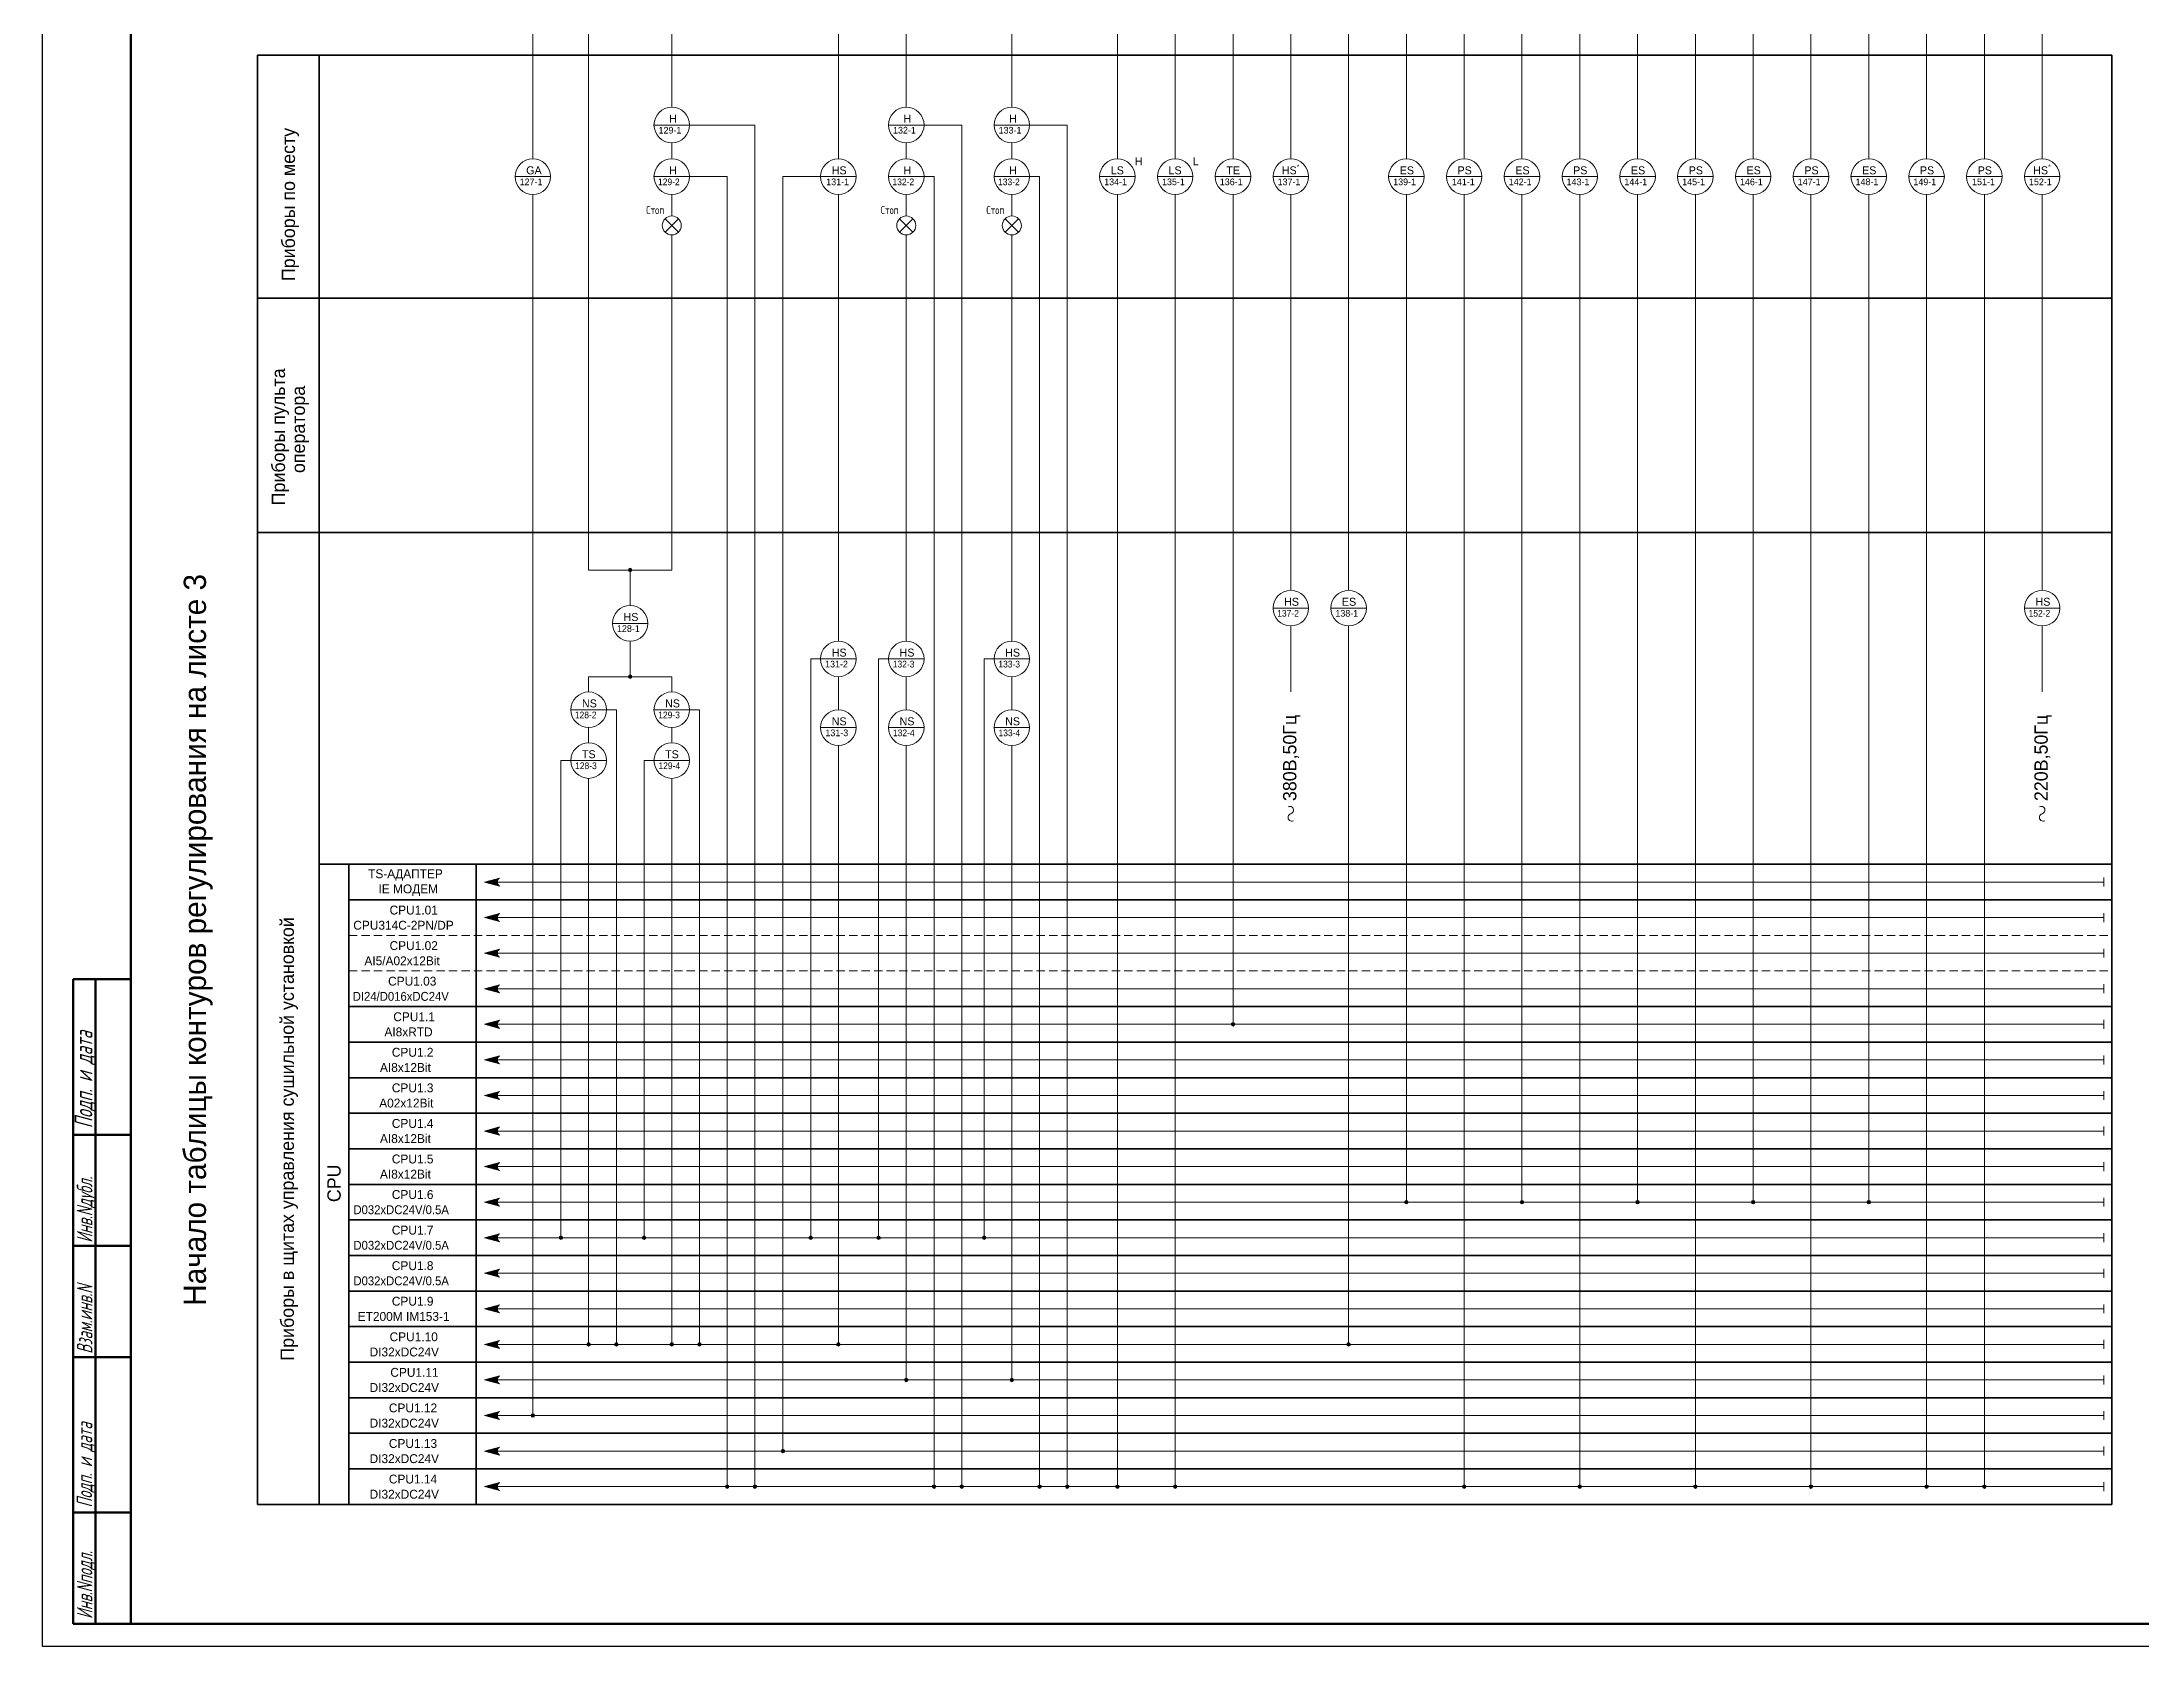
# Model space of a CAD drawing. Header units: millimetres. Extents: x 294 to 6216, y -3442 to 2720.
# Drawn here: x 4058 to 4530.3, y 1469.7 to 1830.5 of the extents above; entities that cross this region are included whole.
import ezdxf

# ---------------------------------------------------------------- set-up
doc = ezdxf.new("R2010")
doc.units = ezdxf.units.MM
doc.header["$LTSCALE"] = 15
doc.linetypes.add('HIDDEN2', pattern=[0.1875, 0.125, -0.0625])
doc.layers.add('0.35 TEXT', color=7, linetype='Continuous', lineweight=35)
doc.layers.add('LWT 0.6', color=7, linetype='Continuous', lineweight=50)
doc.styles.add('33', font='gost.shx', dxfattribs={"width": 0.75, "oblique": 15, "height": 2.5})
doc.styles.add('34', font='gost.shx', dxfattribs={"width": 0.75, "oblique": 15, "height": 3.5})

msp = doc.modelspace()

# ---------------------------------------------------------------- hatches: boundary and pattern name
at = {"lineweight": 13}
h = msp.add_hatch(color=256, dxfattribs=at)
h.paths.add_polyline_path([(4190.668, 1711.756), (4189.863, 1711.756, 1)])
h.paths.add_polyline_path([(4190.266, 1712.159), (4190.266, 1711.756), (4190.668, 1711.756, 0.4142136)])
h.paths.add_polyline_path([(4190.266, 1712.159, 0.4142136), (4189.863, 1711.756), (4190.266, 1711.756)])
h = msp.add_hatch(color=256, dxfattribs=at)
h.paths.add_polyline_path([(4190.668, 1687.756), (4189.863, 1687.756, 1)])
h.paths.add_polyline_path([(4190.266, 1688.159), (4190.266, 1687.756), (4190.668, 1687.756, 0.4142136)])
h.paths.add_polyline_path([(4190.266, 1688.159, 0.4142136), (4189.863, 1687.756), (4190.266, 1687.756)])
h = msp.add_hatch(color=256, dxfattribs=at)
h.dxf.hatch_style = 1
h.paths.add_polyline_path([(4157.485, 1641.553), (4160.854, 1640.65, -0.4958839), (4160.854, 1642.456)])
h = msp.add_hatch(color=256, dxfattribs=at)
h.dxf.hatch_style = 1
h.paths.add_polyline_path([(4157.485, 1633.553), (4160.854, 1632.65, -0.4958839), (4160.854, 1634.456)])
h = msp.add_hatch(color=256, dxfattribs=at)
h.dxf.hatch_style = 1
h.paths.add_polyline_path([(4157.485, 1625.553), (4160.854, 1624.65, -0.4958839), (4160.854, 1626.456)])
h = msp.add_hatch(color=256, dxfattribs=at)
h.dxf.hatch_style = 1
h.paths.add_polyline_path([(4157.485, 1617.553), (4160.854, 1616.65, -0.4958839), (4160.854, 1618.456)])
h = msp.add_hatch(color=256, dxfattribs=at)
h.dxf.hatch_style = 1
h.paths.add_polyline_path([(4157.485, 1609.553), (4160.854, 1608.65, -0.4958839), (4160.854, 1610.456)])
h = msp.add_hatch(color=256, dxfattribs=at)
h.paths.add_polyline_path([(4326.253, 1609.553), (4325.448, 1609.553, 1)])
h.paths.add_polyline_path([(4325.85, 1609.955), (4325.85, 1609.553), (4326.253, 1609.553, 0.4142136)])
h.paths.add_polyline_path([(4325.85, 1609.955, 0.4142136), (4325.448, 1609.553), (4325.85, 1609.553)])
h = msp.add_hatch(color=256, dxfattribs=at)
h.dxf.hatch_style = 1
h.paths.add_polyline_path([(4157.485, 1601.553), (4160.854, 1600.65, -0.4958839), (4160.854, 1602.456)])
h = msp.add_hatch(color=256, dxfattribs=at)
h.dxf.hatch_style = 1
h.paths.add_polyline_path([(4157.485, 1593.553), (4160.854, 1592.65, -0.4958839), (4160.854, 1594.456)])
h = msp.add_hatch(color=256, dxfattribs=at)
h.dxf.hatch_style = 1
h.paths.add_polyline_path([(4157.485, 1585.553), (4160.854, 1584.65, -0.4958839), (4160.854, 1586.456)])
h = msp.add_hatch(color=256, dxfattribs=at)
h.dxf.hatch_style = 1
h.paths.add_polyline_path([(4157.485, 1577.553), (4160.854, 1576.65, -0.4958839), (4160.854, 1578.456)])
h = msp.add_hatch(color=256, dxfattribs=at)
h.dxf.hatch_style = 1
h.paths.add_polyline_path([(4157.485, 1569.553), (4160.854, 1568.65, -0.4958839), (4160.854, 1570.456)])
h = msp.add_hatch(color=256, dxfattribs=at)
h.paths.add_polyline_path([(4365.253, 1569.553), (4364.448, 1569.553, 1)])
h.paths.add_polyline_path([(4364.85, 1569.955), (4364.85, 1569.553), (4365.253, 1569.553, 0.4142136)])
h.paths.add_polyline_path([(4364.85, 1569.955, 0.4142136), (4364.448, 1569.553), (4364.85, 1569.553)])
h = msp.add_hatch(color=256, dxfattribs=at)
h.paths.add_polyline_path([(4391.253, 1569.553), (4390.448, 1569.553, 1)])
h.paths.add_polyline_path([(4390.85, 1569.955), (4390.85, 1569.553), (4391.253, 1569.553, 0.4142136)])
h.paths.add_polyline_path([(4390.85, 1569.955, 0.4142136), (4390.448, 1569.553), (4390.85, 1569.553)])
h = msp.add_hatch(color=256, dxfattribs=at)
h.paths.add_polyline_path([(4417.253, 1569.553), (4416.448, 1569.553, 1)])
h.paths.add_polyline_path([(4416.85, 1569.955), (4416.85, 1569.553), (4417.253, 1569.553, 0.4142136)])
h.paths.add_polyline_path([(4416.85, 1569.955, 0.4142136), (4416.448, 1569.553), (4416.85, 1569.553)])
h = msp.add_hatch(color=256, dxfattribs=at)
h.paths.add_polyline_path([(4443.253, 1569.553), (4442.448, 1569.553, 1)])
h.paths.add_polyline_path([(4442.85, 1569.955), (4442.85, 1569.553), (4443.253, 1569.553, 0.4142136)])
h.paths.add_polyline_path([(4442.85, 1569.955, 0.4142136), (4442.448, 1569.553), (4442.85, 1569.553)])
h = msp.add_hatch(color=256, dxfattribs=at)
h.paths.add_polyline_path([(4469.253, 1569.553), (4468.448, 1569.553, 1)])
h.paths.add_polyline_path([(4468.85, 1569.955), (4468.85, 1569.553), (4469.253, 1569.553, 0.4142136)])
h.paths.add_polyline_path([(4468.85, 1569.955, 0.4142136), (4468.448, 1569.553), (4468.85, 1569.553)])
h = msp.add_hatch(color=256, dxfattribs=at)
h.dxf.hatch_style = 1
h.paths.add_polyline_path([(4157.485, 1561.553), (4160.854, 1560.65, -0.4958839), (4160.854, 1562.456)])
h = msp.add_hatch(color=256, dxfattribs=at)
h.paths.add_polyline_path([(4175.087, 1561.553), (4174.282, 1561.553, 1)])
h.paths.add_polyline_path([(4174.684, 1561.955), (4174.684, 1561.553), (4175.087, 1561.553, 0.4142136)])
h.paths.add_polyline_path([(4174.684, 1561.955, 0.4142136), (4174.282, 1561.553), (4174.684, 1561.553)])
h = msp.add_hatch(color=256, dxfattribs=at)
h.paths.add_polyline_path([(4193.785, 1561.553), (4192.98, 1561.553, 1)])
h.paths.add_polyline_path([(4193.382, 1561.955), (4193.382, 1561.553), (4193.785, 1561.553, 0.4142136)])
h.paths.add_polyline_path([(4193.382, 1561.955, 0.4142136), (4192.98, 1561.553), (4193.382, 1561.553)])
h = msp.add_hatch(color=256, dxfattribs=at)
h.paths.add_polyline_path([(4231.262, 1561.553), (4230.457, 1561.553, 1)])
h.paths.add_polyline_path([(4230.86, 1561.955), (4230.86, 1561.553), (4231.262, 1561.553, 0.4142136)])
h.paths.add_polyline_path([(4230.86, 1561.955, 0.4142136), (4230.457, 1561.553), (4230.86, 1561.553)])
h = msp.add_hatch(color=256, dxfattribs=at)
h.paths.add_polyline_path([(4246.53, 1561.553), (4245.725, 1561.553, 1)])
h.paths.add_polyline_path([(4246.127, 1561.955), (4246.127, 1561.553), (4246.53, 1561.553, 0.4142136)])
h.paths.add_polyline_path([(4246.127, 1561.955, 0.4142136), (4245.725, 1561.553), (4246.127, 1561.553)])
h = msp.add_hatch(color=256, dxfattribs=at)
h.paths.add_polyline_path([(4270.275, 1561.553), (4269.47, 1561.553, 1)])
h.paths.add_polyline_path([(4269.872, 1561.955), (4269.872, 1561.553), (4270.275, 1561.553, 0.4142136)])
h.paths.add_polyline_path([(4269.872, 1561.955, 0.4142136), (4269.47, 1561.553), (4269.872, 1561.553)])
h = msp.add_hatch(color=256, dxfattribs=at)
h.dxf.hatch_style = 1
h.paths.add_polyline_path([(4157.485, 1553.553), (4160.854, 1552.65, -0.4958839), (4160.854, 1554.456)])
h = msp.add_hatch(color=256, dxfattribs=at)
h.dxf.hatch_style = 1
h.paths.add_polyline_path([(4157.485, 1545.553), (4160.854, 1544.65, -0.4958839), (4160.854, 1546.456)])
h = msp.add_hatch(color=256, dxfattribs=at)
h.dxf.hatch_style = 1
h.paths.add_polyline_path([(4157.485, 1537.553), (4160.854, 1536.65, -0.4958839), (4160.854, 1538.456)])
h = msp.add_hatch(color=256, dxfattribs=at)
h.paths.add_polyline_path([(4181.319, 1537.553), (4180.514, 1537.553, 1)])
h.paths.add_polyline_path([(4180.917, 1537.955), (4180.917, 1537.553), (4181.319, 1537.553, 0.4142136)])
h.paths.add_polyline_path([(4180.917, 1537.955, 0.4142136), (4180.514, 1537.553), (4180.917, 1537.553)])
h = msp.add_hatch(color=256, dxfattribs=at)
h.paths.add_polyline_path([(4187.552, 1537.553), (4186.747, 1537.553, 1)])
h.paths.add_polyline_path([(4187.15, 1537.955), (4187.15, 1537.553), (4187.552, 1537.553, 0.4142136)])
h.paths.add_polyline_path([(4187.15, 1537.955, 0.4142136), (4186.747, 1537.553), (4187.15, 1537.553)])
h = msp.add_hatch(color=256, dxfattribs=at)
h.paths.add_polyline_path([(4200.017, 1537.553), (4199.212, 1537.553, 1)])
h.paths.add_polyline_path([(4199.615, 1537.955), (4199.615, 1537.553), (4200.017, 1537.553, 0.4142136)])
h.paths.add_polyline_path([(4199.615, 1537.955, 0.4142136), (4199.212, 1537.553), (4199.615, 1537.553)])
h = msp.add_hatch(color=256, dxfattribs=at)
h.paths.add_polyline_path([(4206.25, 1537.553), (4205.445, 1537.553, 1)])
h.paths.add_polyline_path([(4205.848, 1537.955), (4205.848, 1537.553), (4206.25, 1537.553, 0.4142136)])
h.paths.add_polyline_path([(4205.848, 1537.955, 0.4142136), (4205.445, 1537.553), (4205.848, 1537.553)])
h = msp.add_hatch(color=256, dxfattribs=at)
h.paths.add_polyline_path([(4237.495, 1537.553), (4236.69, 1537.553, 1)])
h.paths.add_polyline_path([(4237.092, 1537.955), (4237.092, 1537.553), (4237.495, 1537.553, 0.4142136)])
h.paths.add_polyline_path([(4237.092, 1537.955, 0.4142136), (4236.69, 1537.553), (4237.092, 1537.553)])
h = msp.add_hatch(color=256, dxfattribs=at)
h.paths.add_polyline_path([(4352.253, 1537.553), (4351.448, 1537.553, 1)])
h.paths.add_polyline_path([(4351.85, 1537.955), (4351.85, 1537.553), (4352.253, 1537.553, 0.4142136)])
h.paths.add_polyline_path([(4351.85, 1537.955, 0.4142136), (4351.448, 1537.553), (4351.85, 1537.553)])
h = msp.add_hatch(color=256, dxfattribs=at)
h.dxf.hatch_style = 1
h.paths.add_polyline_path([(4157.485, 1529.553), (4160.854, 1528.65, -0.4958839), (4160.854, 1530.456)])
h = msp.add_hatch(color=256, dxfattribs=at)
h.paths.add_polyline_path([(4252.762, 1529.553), (4251.957, 1529.553, 1)])
h.paths.add_polyline_path([(4252.36, 1529.955), (4252.36, 1529.553), (4252.762, 1529.553, 0.4142136)])
h.paths.add_polyline_path([(4252.36, 1529.955, 0.4142136), (4251.957, 1529.553), (4252.36, 1529.553)])
h = msp.add_hatch(color=256, dxfattribs=at)
h.paths.add_polyline_path([(4276.508, 1529.553), (4275.703, 1529.553, 1)])
h.paths.add_polyline_path([(4276.105, 1529.955), (4276.105, 1529.553), (4276.508, 1529.553, 0.4142136)])
h.paths.add_polyline_path([(4276.105, 1529.955, 0.4142136), (4275.703, 1529.553), (4276.105, 1529.553)])
h = msp.add_hatch(color=256, dxfattribs=at)
h.dxf.hatch_style = 1
h.paths.add_polyline_path([(4157.485, 1521.553), (4160.854, 1520.65, -0.4958839), (4160.854, 1522.456)])
h = msp.add_hatch(color=256, dxfattribs=at)
h.paths.add_polyline_path([(4168.779, 1521.553), (4167.974, 1521.553, 1)])
h.paths.add_polyline_path([(4168.376, 1521.955), (4168.376, 1521.553), (4168.779, 1521.553, 0.4142136)])
h.paths.add_polyline_path([(4168.376, 1521.955, 0.4142136), (4167.974, 1521.553), (4168.376, 1521.553)])
h = msp.add_hatch(color=256, dxfattribs=at)
h.dxf.hatch_style = 1
h.paths.add_polyline_path([(4157.485, 1513.553), (4160.854, 1512.65, -0.4958839), (4160.854, 1514.456)])
h = msp.add_hatch(color=256, dxfattribs=at)
h.paths.add_polyline_path([(4225.03, 1513.553), (4224.225, 1513.553, 1)])
h.paths.add_polyline_path([(4224.627, 1513.955), (4224.627, 1513.553), (4225.03, 1513.553, 0.4142136)])
h.paths.add_polyline_path([(4224.627, 1513.955, 0.4142136), (4224.225, 1513.553), (4224.627, 1513.553)])
h = msp.add_hatch(color=256, dxfattribs=at)
h.dxf.hatch_style = 1
h.paths.add_polyline_path([(4157.485, 1505.553), (4160.854, 1504.65, -0.4958839), (4160.854, 1506.456)])
h = msp.add_hatch(color=256, dxfattribs=at)
h.paths.add_polyline_path([(4212.483, 1505.553), (4211.678, 1505.553, 1)])
h.paths.add_polyline_path([(4212.08, 1505.955), (4212.08, 1505.553), (4212.483, 1505.553, 0.4142136)])
h.paths.add_polyline_path([(4212.08, 1505.955, 0.4142136), (4211.678, 1505.553), (4212.08, 1505.553)])
h = msp.add_hatch(color=256, dxfattribs=at)
h.paths.add_polyline_path([(4218.722, 1505.553), (4217.917, 1505.553, 1)])
h.paths.add_polyline_path([(4218.319, 1505.955), (4218.319, 1505.553), (4218.722, 1505.553, 0.4142136)])
h.paths.add_polyline_path([(4218.319, 1505.955, 0.4142136), (4217.917, 1505.553), (4218.319, 1505.553)])
h = msp.add_hatch(color=256, dxfattribs=at)
h.paths.add_polyline_path([(4259.001, 1505.553), (4258.196, 1505.553, 1)])
h.paths.add_polyline_path([(4258.599, 1505.955), (4258.599, 1505.553), (4259.001, 1505.553, 0.4142136)])
h.paths.add_polyline_path([(4258.599, 1505.955, 0.4142136), (4258.196, 1505.553), (4258.599, 1505.553)])
h = msp.add_hatch(color=256, dxfattribs=at)
h.paths.add_polyline_path([(4265.24, 1505.553), (4264.435, 1505.553, 1)])
h.paths.add_polyline_path([(4264.838, 1505.955), (4264.838, 1505.553), (4265.24, 1505.553, 0.4142136)])
h.paths.add_polyline_path([(4264.838, 1505.955, 0.4142136), (4264.435, 1505.553), (4264.838, 1505.553)])
h = msp.add_hatch(color=256, dxfattribs=at)
h.paths.add_polyline_path([(4282.747, 1505.553), (4281.942, 1505.553, 1)])
h.paths.add_polyline_path([(4282.344, 1505.955), (4282.344, 1505.553), (4282.747, 1505.553, 0.4142136)])
h.paths.add_polyline_path([(4282.344, 1505.955, 0.4142136), (4281.942, 1505.553), (4282.344, 1505.553)])
h = msp.add_hatch(color=256, dxfattribs=at)
h.paths.add_polyline_path([(4288.986, 1505.553), (4288.181, 1505.553, 1)])
h.paths.add_polyline_path([(4288.583, 1505.955), (4288.583, 1505.553), (4288.986, 1505.553, 0.4142136)])
h.paths.add_polyline_path([(4288.583, 1505.955, 0.4142136), (4288.181, 1505.553), (4288.583, 1505.553)])
h = msp.add_hatch(color=256, dxfattribs=at)
h.paths.add_polyline_path([(4300.253, 1505.553), (4299.448, 1505.553, 1)])
h.paths.add_polyline_path([(4299.85, 1505.955), (4299.85, 1505.553), (4300.253, 1505.553, 0.4142136)])
h.paths.add_polyline_path([(4299.85, 1505.955, 0.4142136), (4299.448, 1505.553), (4299.85, 1505.553)])
h = msp.add_hatch(color=256, dxfattribs=at)
h.paths.add_polyline_path([(4313.253, 1505.553), (4312.448, 1505.553, 1)])
h.paths.add_polyline_path([(4312.85, 1505.955), (4312.85, 1505.553), (4313.253, 1505.553, 0.4142136)])
h.paths.add_polyline_path([(4312.85, 1505.955, 0.4142136), (4312.448, 1505.553), (4312.85, 1505.553)])
h = msp.add_hatch(color=256, dxfattribs=at)
h.paths.add_polyline_path([(4378.253, 1505.553), (4377.448, 1505.553, 1)])
h.paths.add_polyline_path([(4377.85, 1505.955), (4377.85, 1505.553), (4378.253, 1505.553, 0.4142136)])
h.paths.add_polyline_path([(4377.85, 1505.955, 0.4142136), (4377.448, 1505.553), (4377.85, 1505.553)])
h = msp.add_hatch(color=256, dxfattribs=at)
h.paths.add_polyline_path([(4404.253, 1505.553), (4403.448, 1505.553, 1)])
h.paths.add_polyline_path([(4403.85, 1505.955), (4403.85, 1505.553), (4404.253, 1505.553, 0.4142136)])
h.paths.add_polyline_path([(4403.85, 1505.955, 0.4142136), (4403.448, 1505.553), (4403.85, 1505.553)])
h = msp.add_hatch(color=256, dxfattribs=at)
h.paths.add_polyline_path([(4430.253, 1505.553), (4429.448, 1505.553, 1)])
h.paths.add_polyline_path([(4429.85, 1505.955), (4429.85, 1505.553), (4430.253, 1505.553, 0.4142136)])
h.paths.add_polyline_path([(4429.85, 1505.955, 0.4142136), (4429.448, 1505.553), (4429.85, 1505.553)])
h = msp.add_hatch(color=256, dxfattribs=at)
h.paths.add_polyline_path([(4456.253, 1505.553), (4455.448, 1505.553, 1)])
h.paths.add_polyline_path([(4455.85, 1505.955), (4455.85, 1505.553), (4456.253, 1505.553, 0.4142136)])
h.paths.add_polyline_path([(4455.85, 1505.955, 0.4142136), (4455.448, 1505.553), (4455.85, 1505.553)])
h = msp.add_hatch(color=256, dxfattribs=at)
h.paths.add_polyline_path([(4482.253, 1505.553), (4481.448, 1505.553, 1)])
h.paths.add_polyline_path([(4481.85, 1505.955), (4481.85, 1505.553), (4482.253, 1505.553, 0.4142136)])
h.paths.add_polyline_path([(4481.85, 1505.955, 0.4142136), (4481.448, 1505.553), (4481.85, 1505.553)])
h = msp.add_hatch(color=256, dxfattribs=at)
h.paths.add_polyline_path([(4495.253, 1505.553), (4494.448, 1505.553, 1)])
h.paths.add_polyline_path([(4494.85, 1505.955), (4494.85, 1505.553), (4495.253, 1505.553, 0.4142136)])
h.paths.add_polyline_path([(4494.85, 1505.955, 0.4142136), (4494.448, 1505.553), (4494.85, 1505.553)])

# ---------------------------------------------------------------- linework, layer by layer
for p, q in [((4057.967, 2063.698), (4057.967, 1469.698)), ((4057.967, 1469.698), (4898.967, 1469.698))]:
    msp.add_line(p, q)
for p, q in [((4168.376, 1804.248), (4168.376, 2022.016)), ((4180.917, 1711.756), (4180.917, 2022.016)), ((4199.615, 1815.864), (4199.615, 2022.016)), ((4237.092, 1804.248), (4237.092, 2022.016)), ((4252.36, 1815.864), (4252.36, 2022.016)), ((4276.105, 1815.864), (4276.105, 2022.016)), ((4299.85, 1804.248), (4299.85, 2022.016)), ((4312.85, 1804.248), (4312.85, 2022.016)), ((4325.85, 1804.248), (4325.85, 2022.016)), ((4338.85, 1804.248), (4338.85, 2022.016)), ((4351.85, 2022.016), (4351.85, 1707.19)), ((4364.85, 1804.248), (4364.85, 2022.016)), ((4377.85, 1804.248), (4377.85, 2022.016)), ((4390.85, 1804.248), (4390.85, 2022.016)), ((4403.85, 1804.248), (4403.85, 2022.016)), ((4416.85, 1804.248), (4416.85, 2022.016)), ((4429.85, 1804.248), (4429.85, 2022.016)), ((4442.85, 1804.248), (4442.85, 2022.016)), ((4455.85, 1804.248), (4455.85, 2022.016)), ((4468.85, 1804.248), (4468.85, 2022.016)), ((4481.85, 1804.248), (4481.85, 2022.016)), ((4494.85, 1804.248), (4494.85, 2022.016)), ((4507.85, 1804.248), (4507.85, 2022.016)), ((4203.615, 1811.864), (4195.615, 1811.864)), ((4203.615, 1811.864), (4218.319, 1811.864)), ((4218.319, 1811.864), (4218.319, 1505.553)), ((4256.36, 1811.864), (4248.36, 1811.864)), ((4256.36, 1811.864), (4264.838, 1811.864)), ((4264.838, 1811.864), (4264.838, 1505.553)), ((4280.105, 1811.864), (4272.105, 1811.864)), ((4280.105, 1811.864), (4288.583, 1811.864)), ((4288.583, 1811.864), (4288.583, 1505.553)), ((4199.615, 1804.248), (4199.615, 1807.864)), ((4252.36, 1804.248), (4252.36, 1807.864)), ((4276.105, 1804.248), (4276.105, 1807.864)), ((4172.376, 1800.248), (4164.376, 1800.248)), ((4203.615, 1800.248), (4195.615, 1800.248)), ((4203.615, 1800.248), (4212.08, 1800.248)), ((4212.08, 1800.248), (4212.08, 1505.553)), ((4224.627, 1513.553), (4224.627, 1800.248)), ((4233.092, 1800.248), (4224.627, 1800.248)), ((4241.092, 1800.248), (4233.092, 1800.248)), ((4256.36, 1800.248), (4248.36, 1800.248)), ((4256.36, 1800.248), (4258.599, 1800.248)), ((4258.599, 1800.248), (4258.599, 1505.553)), ((4280.105, 1800.248), (4272.105, 1800.248)), ((4280.105, 1800.248), (4282.344, 1800.248)), ((4282.344, 1800.248), (4282.344, 1505.553)), ((4303.85, 1800.248), (4295.85, 1800.248)), ((4316.85, 1800.248), (4308.85, 1800.248)), ((4329.85, 1800.248), (4321.85, 1800.248)), ((4342.85, 1800.248), (4334.85, 1800.248)), ((4368.85, 1800.248), (4360.85, 1800.248)), ((4381.85, 1800.248), (4373.85, 1800.248)), ((4394.85, 1800.248), (4386.85, 1800.248)), ((4407.85, 1800.248), (4399.85, 1800.248)), ((4420.85, 1800.248), (4412.85, 1800.248)), ((4433.85, 1800.248), (4425.85, 1800.248)), ((4446.85, 1800.248), (4438.85, 1800.248)), ((4459.85, 1800.248), (4451.85, 1800.248)), ((4472.85, 1800.248), (4464.85, 1800.248)), ((4485.85, 1800.248), (4477.85, 1800.248)), ((4498.85, 1800.248), (4490.85, 1800.248)), ((4511.85, 1800.248), (4503.85, 1800.248)), ((4168.376, 1796.248), (4168.376, 1744.431)), ((4199.615, 1791.415), (4199.615, 1796.248)), ((4237.092, 1695.756), (4237.092, 1796.248)), ((4252.36, 1791.415), (4252.36, 1796.248)), ((4276.105, 1791.415), (4276.105, 1796.248)), ((4299.85, 1796.248), (4299.85, 1505.553)), ((4312.85, 1796.248), (4312.85, 1505.553)), ((4325.85, 1796.248), (4325.85, 1609.553)), ((4338.85, 1796.248), (4338.85, 1707.19)), ((4364.85, 1796.248), (4364.85, 1569.553)), ((4377.85, 1796.248), (4377.85, 1505.553)), ((4390.85, 1796.248), (4390.85, 1569.553)), ((4403.85, 1796.248), (4403.85, 1505.553)), ((4416.85, 1796.248), (4416.85, 1569.553)), ((4429.85, 1796.248), (4429.85, 1505.553)), ((4442.85, 1796.248), (4442.85, 1569.553)), ((4455.85, 1796.248), (4455.85, 1505.553)), ((4468.85, 1796.248), (4468.85, 1569.553)), ((4481.85, 1796.248), (4481.85, 1505.553)), ((4494.85, 1796.248), (4494.85, 1505.553)), ((4507.85, 1796.248), (4507.85, 1707.19)), ((4198.103, 1787.764), (4201.127, 1790.789)), ((4198.103, 1790.789), (4201.127, 1787.764)), ((4250.848, 1787.764), (4253.872, 1790.789)), ((4250.848, 1790.789), (4253.872, 1787.764)), ((4274.593, 1787.764), (4277.617, 1790.789)), ((4274.593, 1790.789), (4277.617, 1787.764)), ((4199.615, 1787.138), (4199.615, 1711.756)), ((4252.36, 1695.756), (4252.36, 1787.138)), ((4276.105, 1695.756), (4276.105, 1787.138)), ((4168.376, 1744.431), (4168.376, 1521.553)), ((4180.917, 1711.756), (4199.615, 1711.756)), ((4190.266, 1703.756), (4190.266, 1711.756)), ((4342.85, 1703.19), (4334.85, 1703.19)), ((4355.85, 1703.19), (4347.85, 1703.19)), ((4511.85, 1703.19), (4503.85, 1703.19)), ((4194.266, 1699.756), (4186.266, 1699.756)), ((4190.266, 1695.756), (4190.266, 1687.756)), ((4338.85, 1699.19), (4338.85, 1684.322)), ((4351.85, 1699.19), (4351.85, 1537.553)), ((4507.85, 1699.19), (4507.85, 1684.322)), ((4233.092, 1691.756), (4230.86, 1691.756)), ((4230.86, 1691.756), (4230.86, 1561.553)), ((4241.092, 1691.756), (4233.092, 1691.756)), ((4248.36, 1691.756), (4246.127, 1691.756)), ((4246.127, 1691.756), (4246.127, 1561.553)), ((4256.36, 1691.756), (4248.36, 1691.756)), ((4272.105, 1691.756), (4269.872, 1691.756)), ((4269.872, 1691.756), (4269.872, 1561.553)), ((4280.105, 1691.756), (4272.105, 1691.756)), ((4180.917, 1687.756), (4180.917, 1684.322)), ((4180.917, 1687.756), (4199.615, 1687.756)), ((4199.615, 1687.756), (4199.615, 1684.322)), ((4237.092, 1687.756), (4237.092, 1680.295)), ((4252.36, 1687.756), (4252.36, 1680.295)), ((4276.105, 1687.756), (4276.105, 1680.295)), ((4184.917, 1680.322), (4176.917, 1680.322)), ((4184.917, 1680.322), (4187.15, 1680.322)), ((4187.15, 1680.322), (4187.15, 1537.553)), ((4203.615, 1680.322), (4195.615, 1680.322)), ((4203.615, 1680.322), (4205.848, 1680.322)), ((4205.848, 1680.322), (4205.848, 1537.553)), ((4180.917, 1676.322), (4180.917, 1672.888)), ((4199.615, 1676.322), (4199.615, 1672.888)), ((4241.092, 1676.295), (4233.092, 1676.295)), ((4237.092, 1672.295), (4237.092, 1537.553)), ((4256.36, 1676.295), (4248.36, 1676.295)), ((4252.36, 1672.295), (4252.36, 1529.553)), ((4280.105, 1676.295), (4272.105, 1676.295)), ((4276.105, 1672.295), (4276.105, 1529.553)), ((4176.917, 1668.888), (4174.684, 1668.888)), ((4174.684, 1668.888), (4174.684, 1561.553)), ((4184.917, 1668.888), (4176.917, 1668.888)), ((4195.615, 1668.888), (4193.382, 1668.888)), ((4193.382, 1668.888), (4193.382, 1561.553)), ((4203.615, 1668.888), (4195.615, 1668.888)), ((4180.917, 1664.888), (4180.917, 1537.553)), ((4199.615, 1664.888), (4199.615, 1537.553)), ((4157.485, 1641.553), (4160.854, 1642.456)), ((4157.485, 1641.553), (4521.683, 1641.553)), ((4157.485, 1641.553), (4160.854, 1640.65)), ((4521.683, 1640.553), (4521.683, 1642.553)), ((4157.485, 1633.553), (4160.854, 1634.456)), ((4521.683, 1632.553), (4521.683, 1634.553)), ((4157.485, 1633.553), (4521.683, 1633.553)), ((4157.485, 1633.553), (4160.854, 1632.65)), ((4157.485, 1625.553), (4160.854, 1626.456)), ((4157.485, 1625.553), (4521.683, 1625.553)), ((4157.485, 1625.553), (4160.854, 1624.65)), ((4521.683, 1624.553), (4521.683, 1626.553)), ((4157.485, 1617.553), (4160.854, 1618.456)), ((4157.485, 1617.553), (4521.683, 1617.553)), ((4157.485, 1617.553), (4160.854, 1616.65)), ((4521.683, 1616.553), (4521.683, 1618.553)), ((4157.485, 1609.553), (4160.854, 1610.456)), ((4157.485, 1609.553), (4521.683, 1609.553)), ((4157.485, 1609.553), (4160.854, 1608.65)), ((4521.683, 1608.553), (4521.683, 1610.553)), ((4157.485, 1601.553), (4160.854, 1602.456)), ((4157.485, 1601.553), (4521.683, 1601.553)), ((4157.485, 1601.553), (4160.854, 1600.65)), ((4521.683, 1600.553), (4521.683, 1602.553)), ((4157.485, 1593.553), (4160.854, 1594.456)), ((4157.485, 1593.553), (4521.683, 1593.553)), ((4157.485, 1593.553), (4160.854, 1592.65)), ((4521.683, 1592.553), (4521.683, 1594.553)), ((4157.485, 1585.553), (4160.854, 1586.456)), ((4157.485, 1585.553), (4521.683, 1585.553)), ((4157.485, 1585.553), (4160.854, 1584.65)), ((4521.683, 1584.553), (4521.683, 1586.553)), ((4157.485, 1577.553), (4160.854, 1578.456)), ((4521.683, 1576.553), (4521.683, 1578.553)), ((4157.485, 1577.553), (4521.683, 1577.553)), ((4157.485, 1577.553), (4160.854, 1576.65)), ((4157.485, 1569.553), (4160.854, 1570.456)), ((4157.485, 1569.553), (4521.683, 1569.553)), ((4157.485, 1569.553), (4160.854, 1568.65)), ((4521.683, 1568.553), (4521.683, 1570.553)), ((4157.485, 1561.553), (4160.854, 1562.456)), ((4157.485, 1561.553), (4521.683, 1561.553)), ((4157.485, 1561.553), (4160.854, 1560.65)), ((4521.683, 1560.553), (4521.683, 1562.553)), ((4157.485, 1553.553), (4160.854, 1554.456)), ((4521.683, 1552.553), (4521.683, 1554.553)), ((4157.485, 1553.553), (4521.683, 1553.553)), ((4157.485, 1553.553), (4160.854, 1552.65)), ((4157.485, 1545.553), (4160.854, 1546.456)), ((4157.485, 1545.553), (4521.683, 1545.553)), ((4157.485, 1545.553), (4160.854, 1544.65)), ((4521.683, 1544.553), (4521.683, 1546.553)), ((4157.485, 1537.553), (4160.854, 1538.456)), ((4157.485, 1537.553), (4521.683, 1537.553)), ((4157.485, 1537.553), (4160.854, 1536.65)), ((4521.683, 1536.553), (4521.683, 1538.553)), ((4157.485, 1529.553), (4160.854, 1530.456)), ((4521.683, 1528.553), (4521.683, 1530.553)), ((4157.485, 1529.553), (4521.683, 1529.553)), ((4157.485, 1529.553), (4160.854, 1528.65)), ((4157.485, 1521.553), (4160.854, 1522.456)), ((4157.485, 1521.553), (4521.683, 1521.553)), ((4157.485, 1521.553), (4160.854, 1520.65)), ((4521.683, 1520.553), (4521.683, 1522.553)), ((4157.485, 1513.553), (4160.854, 1514.456)), ((4157.485, 1513.553), (4521.683, 1513.553)), ((4157.485, 1513.553), (4160.854, 1512.65)), ((4521.683, 1512.553), (4521.683, 1514.553)), ((4157.485, 1505.553), (4160.854, 1506.456)), ((4157.485, 1505.553), (4521.683, 1505.553)), ((4157.485, 1505.553), (4160.854, 1504.65)), ((4521.683, 1504.553), (4521.683, 1506.553))]:
    msp.add_line(p, q, dxfattribs=at)
at = {"lineweight": 35}
for p, q in [((4106.442, 1827.587), (4106.442, 1501.553)), ((4106.442, 1827.587), (4523.534, 1827.587)), ((4120.3, 1827.587), (4120.3, 1501.553)), ((4523.534, 1827.587), (4523.534, 1501.553)), ((4523.534, 1772.909), (4106.442, 1772.909)), ((4523.534, 1720.231), (4106.442, 1720.231)), ((4523.534, 1645.553), (4120.3, 1645.553)), ((4127, 1645.553), (4127, 1501.553)), ((4155.633, 1645.553), (4155.633, 1637.553)), ((4127, 1637.553), (4523.534, 1637.553)), ((4155.633, 1637.553), (4155.633, 1629.553)), ((4155.633, 1629.553), (4155.633, 1621.553)), ((4155.633, 1621.553), (4155.633, 1613.553)), ((4127, 1613.553), (4523.534, 1613.553)), ((4155.633, 1613.553), (4155.633, 1605.553)), ((4127, 1605.553), (4523.534, 1605.553)), ((4155.633, 1605.553), (4155.633, 1597.553)), ((4127, 1597.553), (4523.534, 1597.553)), ((4155.633, 1597.553), (4155.633, 1589.553)), ((4127, 1589.553), (4523.534, 1589.553)), ((4155.633, 1589.553), (4155.633, 1581.553)), ((4127, 1581.553), (4523.534, 1581.553)), ((4155.633, 1581.553), (4155.633, 1573.553)), ((4127, 1573.553), (4523.534, 1573.553)), ((4155.633, 1573.553), (4155.633, 1565.553)), ((4127, 1565.553), (4523.534, 1565.553)), ((4155.633, 1565.553), (4155.633, 1557.553)), ((4127, 1557.553), (4523.534, 1557.553)), ((4155.633, 1557.553), (4155.633, 1549.553)), ((4127, 1549.553), (4523.534, 1549.553)), ((4155.633, 1549.553), (4155.633, 1541.553)), ((4127, 1541.553), (4523.534, 1541.553)), ((4155.633, 1541.553), (4155.633, 1533.553)), ((4127, 1533.553), (4523.534, 1533.553)), ((4155.633, 1533.553), (4155.633, 1525.553)), ((4127, 1525.553), (4523.534, 1525.553)), ((4155.633, 1525.553), (4155.633, 1517.553)), ((4127, 1517.553), (4523.534, 1517.553)), ((4155.633, 1517.553), (4155.633, 1509.553)), ((4127, 1509.553), (4523.534, 1509.553)), ((4155.633, 1509.553), (4155.633, 1501.553)), ((4106.442, 1501.553), (4523.534, 1501.553))]:
    msp.add_line(p, q, dxfattribs=at)
at = {"linetype": 'HIDDEN2', "lineweight": 13}
for p, q in [((4127, 1629.553), (4523.534, 1629.553)), ((4127, 1621.553), (4523.534, 1621.553))]:
    msp.add_line(p, q, dxfattribs=at)
at = {"lineweight": 13}
for centre, radius in [((4199.615, 1811.864), 4), ((4252.36, 1811.864), 4), ((4276.105, 1811.864), 4), ((4168.376, 1800.248), 4), ((4199.615, 1800.248), 4), ((4237.092, 1800.248), 4), ((4252.36, 1800.248), 4), ((4276.105, 1800.248), 4), ((4299.85, 1800.248), 4), ((4312.85, 1800.248), 4), ((4325.85, 1800.248), 4), ((4338.85, 1800.248), 4), ((4364.85, 1800.248), 4), ((4377.85, 1800.248), 4), ((4390.85, 1800.248), 4), ((4403.85, 1800.248), 4), ((4416.85, 1800.248), 4), ((4429.85, 1800.248), 4), ((4442.85, 1800.248), 4), ((4455.85, 1800.248), 4), ((4468.85, 1800.248), 4), ((4481.85, 1800.248), 4), ((4494.85, 1800.248), 4), ((4507.85, 1800.248), 4), ((4199.615, 1789.277), 2.138), ((4252.36, 1789.277), 2.138), ((4276.105, 1789.277), 2.138), ((4190.266, 1711.756), 0.402), ((4338.85, 1703.19), 4), ((4351.85, 1703.19), 4), ((4507.85, 1703.19), 4), ((4190.266, 1699.756), 4), ((4237.092, 1691.756), 4), ((4252.36, 1691.756), 4), ((4276.105, 1691.756), 4), ((4190.266, 1687.756), 0.402), ((4180.917, 1680.322), 4), ((4199.615, 1680.322), 4), ((4237.092, 1676.295), 4), ((4252.36, 1676.295), 4), ((4276.105, 1676.295), 4), ((4180.917, 1668.888), 4), ((4199.615, 1668.888), 4), ((4325.85, 1609.553), 0.402), ((4364.85, 1569.553), 0.402), ((4390.85, 1569.553), 0.402), ((4416.85, 1569.553), 0.402), ((4442.85, 1569.553), 0.402), ((4468.85, 1569.553), 0.402), ((4174.684, 1561.553), 0.402), ((4193.382, 1561.553), 0.402), ((4230.86, 1561.553), 0.402), ((4246.127, 1561.553), 0.402), ((4269.872, 1561.553), 0.402), ((4180.917, 1537.553), 0.402), ((4187.15, 1537.553), 0.402), ((4199.615, 1537.553), 0.402), ((4205.848, 1537.553), 0.402), ((4237.092, 1537.553), 0.402), ((4351.85, 1537.553), 0.402), ((4252.36, 1529.553), 0.402), ((4276.105, 1529.553), 0.402), ((4168.376, 1521.553), 0.402), ((4224.627, 1513.553), 0.402), ((4212.08, 1505.553), 0.402), ((4218.319, 1505.553), 0.402), ((4258.599, 1505.553), 0.402), ((4264.838, 1505.553), 0.402), ((4282.344, 1505.553), 0.402), ((4288.583, 1505.553), 0.402), ((4299.85, 1505.553), 0.402), ((4312.85, 1505.553), 0.402), ((4377.85, 1505.553), 0.402), ((4403.85, 1505.553), 0.402), ((4429.85, 1505.553), 0.402), ((4455.85, 1505.553), 0.402), ((4481.85, 1505.553), 0.402), ((4494.85, 1505.553), 0.402)]:
    msp.add_circle(centre, radius, dxfattribs=at)
for centre, radius, start, end in [((4338.624, 1657.746), 0.847, 285.52614, 116.01045), ((4507.624, 1657.746), 0.847, 285.52614, 116.01045), ((4339.077, 1656.114), 0.847, 105.52614, 296.01045), ((4508.077, 1656.114), 0.847, 105.52614, 296.01045), ((4161.541, 1641.553), 1.134, 127.24786, 232.75214), ((4161.541, 1633.553), 1.134, 127.24786, 232.75214), ((4161.541, 1625.553), 1.134, 127.24786, 232.75214), ((4161.541, 1617.553), 1.134, 127.24786, 232.75214), ((4161.541, 1609.553), 1.134, 127.24786, 232.75214), ((4161.541, 1601.553), 1.134, 127.24786, 232.75214), ((4161.541, 1593.553), 1.134, 127.24786, 232.75214), ((4161.541, 1585.553), 1.134, 127.24786, 232.75214), ((4161.541, 1577.553), 1.134, 127.24786, 232.75214), ((4161.541, 1569.553), 1.134, 127.24786, 232.75214), ((4161.541, 1561.553), 1.134, 127.24786, 232.75214), ((4161.541, 1553.553), 1.134, 127.24786, 232.75214), ((4161.541, 1545.553), 1.134, 127.24786, 232.75214), ((4161.541, 1537.553), 1.134, 127.24786, 232.75214), ((4161.541, 1529.553), 1.134, 127.24786, 232.75214), ((4161.541, 1521.553), 1.134, 127.24786, 232.75214), ((4161.541, 1513.553), 1.134, 127.24786, 232.75214), ((4161.541, 1505.553), 1.134, 127.24786, 232.75214)]:
    msp.add_arc(centre, radius, start, end, dxfattribs=at)
at = {"layer": 'LWT 0.6'}
for p, q in [((4077.967, 1474.698), (4077.967, 2058.698)), ((4064.967, 1474.698), (4064.967, 1619.698)), ((4064.967, 1619.698), (4077.967, 1619.698)), ((4069.967, 1474.698), (4069.967, 1619.698)), ((4064.967, 1584.698), (4077.967, 1584.698)), ((4064.967, 1559.698), (4077.967, 1559.698)), ((4064.967, 1534.698), (4077.967, 1534.698)), ((4064.967, 1499.698), (4077.967, 1499.698)), ((4077.967, 1474.698), (4064.967, 1474.698)), ((4893.967, 1474.698), (4077.967, 1474.698))]:
    msp.add_line(p, q, dxfattribs=at)

# ---------------------------------------------------------------- texts
at = {"lineweight": 13}
for s, height, p in [('H', 1.8, (4199.015, 1812.388)), ('H', 1.8, (4251.76, 1812.388)), ('H', 1.8, (4275.505, 1812.388)), ('129-1', 1.5, (4196.646, 1809.946)), ('132-1', 1.5, (4249.391, 1809.946)), ('133-1', 1.5, (4273.136, 1809.946)), ('H', 1.8, (4303.777, 1802.797)), ('L', 1.8, (4316.777, 1802.797)), ('127-1', 1.5, (4165.408, 1798.329)), ('GA', 1.8, (4166.876, 1800.771)), ('H', 1.8, (4199.015, 1800.771)), ('131-1', 1.5, (4234.362, 1798.329)), ('HS', 1.8, (4235.592, 1800.771)), ('H', 1.8, (4251.76, 1800.771)), ('H', 1.8, (4275.505, 1800.771)), ('134-1', 1.5, (4296.882, 1798.329)), ('LS', 1.8, (4298.35, 1800.771)), ('135-1', 1.5, (4309.882, 1798.329)), ('LS', 1.8, (4311.35, 1800.771)), ('136-1', 1.5, (4322.882, 1798.329)), ('TE', 1.8, (4324.35, 1800.771)), ('137-1', 1.5, (4335.882, 1798.329)), ('HS', 1.8, (4336.825, 1800.771)), ('*', 1, (4340.22, 1802.005)), ('139-1', 1.5, (4361.882, 1798.329)), ('ES', 1.8, (4363.35, 1800.771)), ('141-1', 1.5, (4375.101, 1798.329)), ('PS', 1.8, (4376.35, 1800.771)), ('142-1', 1.5, (4387.882, 1798.329)), ('ES', 1.8, (4389.35, 1800.771)), ('143-1', 1.5, (4400.882, 1798.329)), ('PS', 1.8, (4402.35, 1800.771)), ('144-1', 1.5, (4413.882, 1798.329)), ('ES', 1.8, (4415.35, 1800.771)), ('145-1', 1.5, (4426.882, 1798.329)), ('PS', 1.8, (4428.35, 1800.771)), ('146-1', 1.5, (4439.882, 1798.329)), ('ES', 1.8, (4441.35, 1800.771)), ('147-1', 1.5, (4452.882, 1798.329)), ('PS', 1.8, (4454.35, 1800.771)), ('148-1', 1.5, (4465.882, 1798.329)), ('ES', 1.8, (4467.35, 1800.771)), ('149-1', 1.5, (4478.882, 1798.329)), ('PS', 1.8, (4480.35, 1800.771)), ('151-1', 1.5, (4492.087, 1798.329)), ('PS', 1.8, (4493.35, 1800.771)), ('152-1', 1.5, (4504.882, 1798.329)), ('HS', 1.8, (4505.825, 1800.771)), ('*', 1, (4509.22, 1802.005)), ('HS', 1.8, (4337.35, 1703.714)), ('ES', 1.8, (4350.35, 1703.714)), ('HS', 1.8, (4506.35, 1703.714)), ('HS', 1.8, (4188.766, 1700.28)), ('138-1', 1.5, (4348.882, 1701.271)), ('128-1', 1.5, (4187.297, 1697.837)), ('131-2', 1.5, (4234.1, 1689.837)), ('HS', 1.8, (4235.592, 1692.28)), ('HS', 1.8, (4250.86, 1692.28)), ('HS', 1.8, (4274.605, 1692.28)), ('NS', 1.8, (4179.417, 1680.846)), ('NS', 1.8, (4198.115, 1680.846)), ('NS', 1.8, (4235.592, 1676.819)), ('NS', 1.8, (4250.86, 1676.819)), ('NS', 1.8, (4274.605, 1676.819)), ('131-3', 1.5, (4234.176, 1674.377)), ('TS', 1.8, (4179.417, 1669.412)), ('TS', 1.8, (4198.115, 1669.412)), ('TS-АДАПТЕР', 2, (4131.317, 1642.427, -0.02)), ('IE МОДЕМ', 2, (4133.65, 1639.012)), ('CPU1.01', 2, (4136.15, 1634.26, -0.02)), ('CPU314C-2PN/DP ', 2, (4127.983, 1630.845)), ('AI5/A02x12Bit', 2, (4130.483, 1622.845)), ('CPU1.02', 2, (4136.15, 1626.26, -0.02)), ('CPU1.03', 2, (4135.817, 1618.26, -0.02)), ('CPU1.1', 2, (4136.983, 1610.26, -0.02)), ('AI8xRTD', 2, (4134.983, 1606.845)), ('CPU1.2', 2, (4136.65, 1602.26, -0.02)), ('AI8x12Bit', 2, (4133.983, 1598.845)), ('A02x12Bit', 2, (4133.817, 1590.845)), ('CPU1.3', 2, (4136.65, 1594.26, -0.02)), ('CPU1.4', 2, (4136.65, 1586.26, -0.02)), ('AI8x12Bit', 2, (4133.983, 1582.845)), ('CPU1.5', 2, (4136.65, 1578.26, -0.02)), ('AI8x12Bit', 2, (4133.983, 1574.845)), ('CPU1.6', 2, (4136.65, 1570.26, -0.02)), ('CPU1.7', 2, (4136.65, 1562.26, -0.02)), ('CPU1.8', 2, (4136.65, 1554.26, -0.02)), ('ET200M IM153-1 ', 2, (4128.983, 1542.845)), ('CPU1.9', 2, (4136.65, 1546.26, -0.02)), ('CPU1.10', 2, (4136.15, 1538.26, -0.02)), ('DI32xDC24V', 2, (4131.65, 1534.845)), ('CPU1.11', 2, (4136.317, 1530.26, -0.02)), ('DI32xDC24V', 2, (4131.65, 1526.845)), ('CPU1.12', 2, (4135.983, 1522.26, -0.02)), ('DI32xDC24V', 2, (4131.65, 1518.845)), ('CPU1.13', 2, (4135.983, 1514.26, -0.02)), ('DI32xDC24V', 2, (4131.65, 1510.845)), ('CPU1.14', 2, (4135.983, 1506.26, -0.02)), ('DI32xDC24V', 2, (4131.65, 1502.845))]:
    msp.add_text(s, height=height, dxfattribs=at).set_placement(p)
for s, height, p in [('Приборы по месту', 3, (4114.871, 1776.748, -0.02)), ('Приборы пульта', 3, (4112.63, 1726.32, -0.02)), ('оператора', 3, (4117.112, 1733.57)), ('Начало таблицы контуров регулирования на листе 3', 5, (4094.845, 1546.236, -0.02)), ('380В,50Гц', 3, (4340.1, 1659.772)), ('220В,50Гц', 3, (4509.1, 1659.772)), ('Приборы в щитах управления сушильной установкой', 3, (4114.621, 1533.892, -0.02)), ('CPU', 3, (4125.15, 1569.553, -0.02))]:
    msp.add_text(s, height=height, rotation=90, dxfattribs=at).set_placement(p)
at = {"lineweight": 13, "width": 0.95}
for s, height, p in [('129-2', 1.5, (4196.52, 1798.326)), ('132-2', 1.5, (4249.265, 1798.326)), ('133-2', 1.5, (4273.01, 1798.326)), ('137-2', 1.5, (4335.795, 1701.271)), ('152-2', 1.5, (4504.795, 1701.271)), ('132-3', 1.5, (4249.326, 1689.834)), ('133-3', 1.5, (4273.071, 1689.834)), ('128-2', 1.5, (4177.822, 1678.4)), ('129-3', 1.5, (4196.567, 1678.4)), ('132-4', 1.5, (4249.365, 1674.373)), ('133-4', 1.5, (4273.111, 1674.373)), ('128-3', 1.5, (4177.869, 1666.966)), ('129-4', 1.5, (4196.621, 1666.966)), ('DI24/D016xDC24V ', 2, (4127.858, 1614.845)), ('D032xDC24V/0.5A ', 2, (4128.017, 1566.845)), ('D032xDC24V/0.5A ', 2, (4128.017, 1558.845)), ('D032xDC24V/0.5A ', 2, (4128.017, 1550.845))]:
    msp.add_text(s, height=height, dxfattribs=at).set_placement(p)
at = {"layer": '0.35 TEXT', "lineweight": 13, "style": '33'}
for p in [(4193.882, 1791.843), (4246.627, 1791.843), (4270.373, 1791.843)]:
    msp.add_text('Стоп', height=1.8, dxfattribs=at).set_placement(p)
at = {"layer": '0.35 TEXT', "style": '34', "oblique": 15, "width": 0.8}
for s, height, p in [('Подп. и дата', 4, (4069.31, 1586.171)), ('Инв.Nдубл.', 3.5, (4069.31, 1560.411)), ('Взам.инв.N', 3.5, (4069.31, 1535.43)), ('Подп. и дата', 3.5, (4069.256, 1500.853)), ('Инв.Nподл.', 3.5, (4069.31, 1475.783))]:
    msp.add_text(s, height=height, rotation=90, dxfattribs=at).set_placement(p)

doc.saveas('drawing.dxf')
